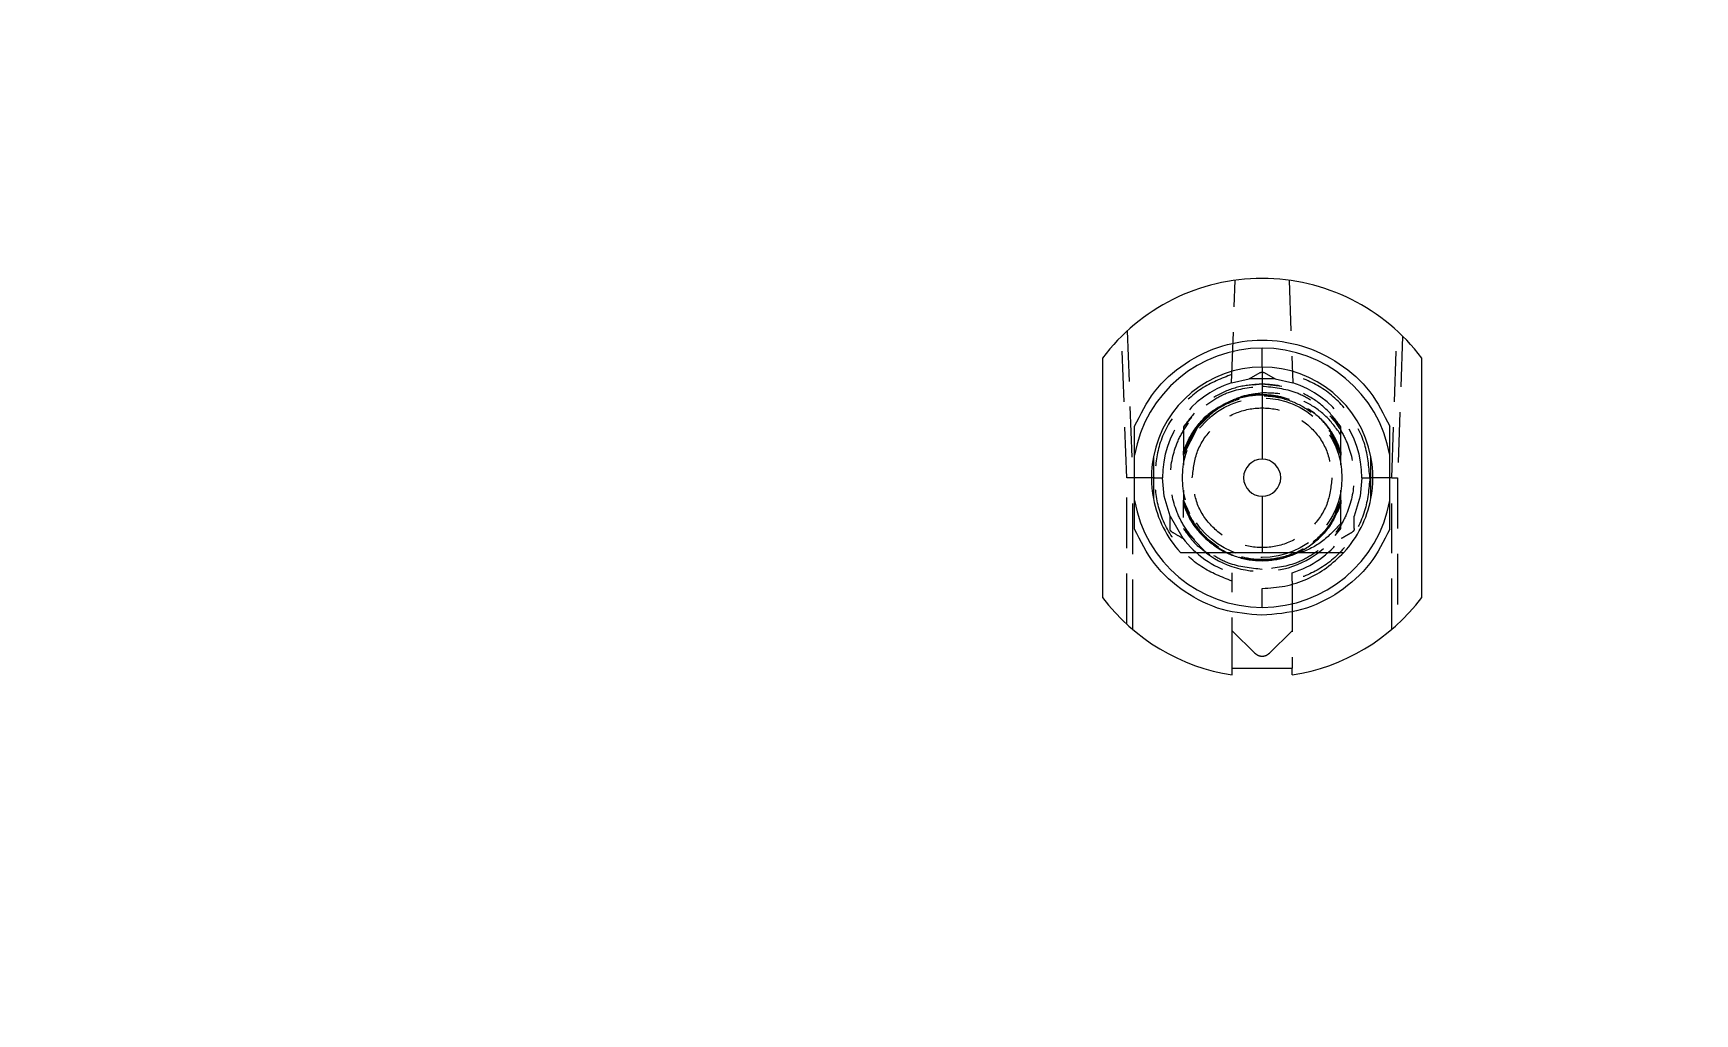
# Model space of a CAD drawing. Header units: millimetres. Extents: x -64 to 530, y -86 to 334.
# Drawn here: x 318.38 to 360.02, y 79.54 to 104.13 of the extents above; entities that cross this region are included whole.
import ezdxf

# ---------------------------------------------------------------- set-up
doc = ezdxf.new("R2010")
doc.units = ezdxf.units.MM
doc.header["$PDSIZE"] = -1
doc.linetypes.add('HIDDEN', pattern=[1.905, 1.27, -0.635])
doc.dimstyles.new('ISO-25', dxfattribs={"dimtxt": 2.5, "dimasz": 2.5, "dimexe": 1.25, "dimexo": 0.625, "dimtad": 1, "dimtxsty": 'Standard', "dimcen": 2.5, "dimadec": 0, "dimazin": 0, "dimtfac": 1, "dimtmove": 0, "dimatfit": 3, "dimfxl": 0, "dimarcsym": 0})

# ---------------------------------------------------------------- blocks, each defined once
blk = doc.blocks.new('*D35')
at = {"color": 0, "lineweight": -2}
for p, q in [((437.684, 297.079), (437.684, 315.579)), ((431.8, 293.079), (437.684, 297.079)), ((431.8, 279.9), (431.8, 293.079))]:
    blk.add_line(p, q, dxfattribs=at)
at = {"layer": 'Defpoints', "color": 0}
for p in [(437.684, 301.079), (431.8, 279.4), (0, 0)]:
    blk.add_point(p, dxfattribs=at)
at = {"color": 0, "insert": (435.434, 308.579), "char_height": 3, "attachment_point": 5, "rotation": 90}
blk.add_mtext('431,80', dxfattribs=at)
blk = doc.blocks.new('*D48')
at = {"color": 0, "lineweight": -2}
for p, q in [((355.301, 295.339), (355.301, 315.339)), ((359.73, 291.339), (355.301, 295.339)), ((359.73, 265.82), (359.73, 291.339))]:
    blk.add_line(p, q, dxfattribs=at)
at = {"layer": 'Defpoints', "color": 0}
for p in [(355.301, 299.339), (359.73, 265.32), (0, 0)]:
    blk.add_point(p, dxfattribs=at)
at = {"color": 0, "insert": (353.051, 307.589), "char_height": 3, "attachment_point": 5, "rotation": 90}
blk.add_mtext('359,73', dxfattribs=at)
blk = doc.blocks.new('*D49')
at = {"color": 0, "lineweight": -2}
for p, q in [((349.375, 265.32), (345.375, 260.541)), ((359.23, 265.32), (349.375, 265.32)), ((345.375, 260.541), (325.375, 260.541))]:
    blk.add_line(p, q, dxfattribs=at)
at = {"layer": 'Defpoints', "color": 0}
for p in [(359.73, 265.32), (341.375, 260.541), (0, 0)]:
    blk.add_point(p, dxfattribs=at)
at = {"color": 0, "insert": (333.125, 262.791), "char_height": 3, "attachment_point": 5}
blk.add_mtext('265,32', dxfattribs=at)
blk = doc.blocks.new('*D50')
at = {"color": 0, "lineweight": -2}
for p, q in [((411.281, 297.743), (411.281, 316.243)), ((415.9, 293.743), (411.281, 297.743)), ((415.9, 279.97), (415.9, 293.743))]:
    blk.add_line(p, q, dxfattribs=at)
at = {"layer": 'Defpoints', "color": 0}
for p in [(411.281, 301.743), (415.9, 279.47), (0, 0)]:
    blk.add_point(p, dxfattribs=at)
at = {"color": 0, "insert": (409.031, 309.243), "char_height": 3, "attachment_point": 5, "rotation": 90}
blk.add_mtext('415,90', dxfattribs=at)
blk = doc.blocks.new('*D51')
at = {"color": 0, "lineweight": -2}
for p, q in [((441.42, 274.4), (445.42, 275.871)), ((445.42, 275.871), (464.92, 275.871)), ((425.95, 274.4), (441.42, 274.4))]:
    blk.add_line(p, q, dxfattribs=at)
at = {"layer": 'Defpoints', "color": 0}
for p in [(449.42, 275.871), (425.45, 274.4), (0, 0)]:
    blk.add_point(p, dxfattribs=at)
at = {"color": 0, "insert": (457.42, 278.121), "char_height": 3, "attachment_point": 5}
blk.add_mtext('274,40', dxfattribs=at)
blk = doc.blocks.new('*D52')
at = {"color": 0, "lineweight": -2}
for p, q in [((423.283, 294.998), (423.283, 314.998)), ((425.45, 290.998), (423.283, 294.998)), ((425.45, 274.9), (425.45, 290.998))]:
    blk.add_line(p, q, dxfattribs=at)
at = {"layer": 'Defpoints', "color": 0}
for p in [(423.283, 298.998), (425.45, 274.4), (0, 0)]:
    blk.add_point(p, dxfattribs=at)
at = {"color": 0, "insert": (421.033, 307.248), "char_height": 3, "attachment_point": 5, "rotation": 90}
blk.add_mtext('425,45', dxfattribs=at)
blk = doc.blocks.new('*D53')
at = {"color": 0, "lineweight": -2}
for p, q in [((425.93, 198.05), (448.265, 198.05)), ((448.265, 198.05), (452.265, 194.721)), ((452.265, 194.721), (470.765, 194.721))]:
    blk.add_line(p, q, dxfattribs=at)
at = {"layer": 'Defpoints', "color": 0}
for p in [(425.43, 198.05), (456.265, 194.721), (0, 0)]:
    blk.add_point(p, dxfattribs=at)
at = {"color": 0, "insert": (463.765, 196.971), "char_height": 3, "attachment_point": 5}
blk.add_mtext('198,05', dxfattribs=at)
blk = doc.blocks.new('*D54')
at = {"color": 0, "lineweight": -2}
for p, q in [((450.176, 169.47), (454.176, 172.471)), ((454.176, 172.471), (473.176, 172.471)), ((430.3, 169.47), (450.176, 169.47))]:
    blk.add_line(p, q, dxfattribs=at)
at = {"layer": 'Defpoints', "color": 0}
for p in [(458.176, 172.471), (429.8, 169.47), (0, 0)]:
    blk.add_point(p, dxfattribs=at)
at = {"color": 0, "insert": (465.926, 174.721), "char_height": 3, "attachment_point": 5}
blk.add_mtext('169,47', dxfattribs=at)
blk = doc.blocks.new('*D55')
at = {"color": 0, "lineweight": -2}
for p, q in [((449.852, 133.05), (453.852, 136.405)), ((453.852, 136.405), (472.352, 136.405)), ((425.93, 133.05), (449.852, 133.05))]:
    blk.add_line(p, q, dxfattribs=at)
at = {"layer": 'Defpoints', "color": 0}
for p in [(457.852, 136.405), (425.43, 133.05), (0, 0)]:
    blk.add_point(p, dxfattribs=at)
at = {"color": 0, "insert": (465.352, 138.655), "char_height": 3, "attachment_point": 5}
blk.add_mtext('133,05', dxfattribs=at)
blk = doc.blocks.new('*D56')
at = {"color": 0, "lineweight": -2}
for p, q in [((437.803, 215.414), (437.803, 235.414)), ((425.43, 211.414), (437.803, 215.414)), ((425.43, 198.55), (425.43, 211.414))]:
    blk.add_line(p, q, dxfattribs=at)
at = {"layer": 'Defpoints', "color": 0}
for p in [(437.803, 219.414), (425.43, 198.05), (0, 0)]:
    blk.add_point(p, dxfattribs=at)
at = {"color": 0, "insert": (435.553, 227.664), "char_height": 3, "attachment_point": 5, "rotation": 90}
blk.add_mtext('425,43', dxfattribs=at)
blk = doc.blocks.new('*D57')
at = {"color": 0, "lineweight": -2}
for p, q in [((428.671, 174.228), (428.671, 193.728)), ((429.8, 173.47), (428.671, 174.228)), ((429.8, 169.97), (429.8, 173.47))]:
    blk.add_line(p, q, dxfattribs=at)
at = {"layer": 'Defpoints', "color": 0}
for p in [(428.671, 178.228), (429.8, 169.47), (0, 0)]:
    blk.add_point(p, dxfattribs=at)
at = {"color": 0, "insert": (426.421, 186.228), "char_height": 3, "attachment_point": 5, "rotation": 90}
blk.add_mtext('429,80', dxfattribs=at)
blk = doc.blocks.new('*D58')
at = {"color": 0, "lineweight": -2}
for p, q in [((423.781, 143.834), (423.781, 163.834)), ((425.43, 139.834), (423.781, 143.834)), ((425.43, 133.55), (425.43, 139.834))]:
    blk.add_line(p, q, dxfattribs=at)
at = {"layer": 'Defpoints', "color": 0}
for p in [(423.781, 147.834), (425.43, 133.05), (0, 0)]:
    blk.add_point(p, dxfattribs=at)
at = {"color": 0, "insert": (421.531, 156.084), "char_height": 3, "attachment_point": 5, "rotation": 90}
blk.add_mtext('425,43', dxfattribs=at)
blk = doc.blocks.new('*D60')
at = {"color": 0, "lineweight": -2}
for p, q in [((421.977, 82.796), (421.977, 102.796)), ((425.43, 78.796), (421.977, 82.796)), ((425.43, 68.55), (425.43, 78.796))]:
    blk.add_line(p, q, dxfattribs=at)
at = {"layer": 'Defpoints', "color": 0}
for p in [(421.977, 86.796), (425.43, 68.05), (0, 0)]:
    blk.add_point(p, dxfattribs=at)
at = {"color": 0, "insert": (419.727, 95.046), "char_height": 3, "attachment_point": 5, "rotation": 90}
blk.add_mtext('425,43', dxfattribs=at)
blk = doc.blocks.new('*D65')
at = {"color": 0, "lineweight": -2}
for p, q in [((432.3, 165.97), (448.401, 165.97)), ((448.401, 165.97), (452.401, 161.133)), ((452.401, 161.133), (471.401, 161.133))]:
    blk.add_line(p, q, dxfattribs=at)
at = {"layer": 'Defpoints', "color": 0}
for p in [(431.8, 165.97), (456.401, 161.133), (0, 0)]:
    blk.add_point(p, dxfattribs=at)
at = {"color": 0, "insert": (464.151, 163.383), "char_height": 3, "attachment_point": 5}
blk.add_mtext('165,97', dxfattribs=at)
blk = doc.blocks.new('*D66')
at = {"color": 0, "lineweight": -2}
for p, q in [((448.405, 172.97), (452.405, 180.55)), ((452.405, 180.55), (471.405, 180.55)), ((432.3, 172.97), (448.405, 172.97))]:
    blk.add_line(p, q, dxfattribs=at)
at = {"layer": 'Defpoints', "color": 0}
for p in [(456.405, 180.55), (431.8, 172.97), (0, 0)]:
    blk.add_point(p, dxfattribs=at)
at = {"color": 0, "insert": (464.155, 182.8), "char_height": 3, "attachment_point": 5}
blk.add_mtext('172,97', dxfattribs=at)
blk = doc.blocks.new('*D77')
at = {"color": 0, "lineweight": -2}
for p, q in [((404.526, 297.682), (404.526, 316.182)), ((412.401, 293.682), (404.526, 297.682)), ((412.401, 279.9), (412.401, 293.682))]:
    blk.add_line(p, q, dxfattribs=at)
at = {"layer": 'Defpoints', "color": 0}
for p in [(404.526, 301.682), (412.401, 279.4), (0, 0)]:
    blk.add_point(p, dxfattribs=at)
at = {"color": 0, "insert": (402.276, 309.182), "char_height": 3, "attachment_point": 5, "rotation": 90}
blk.add_mtext('412,40', dxfattribs=at)
blk = doc.blocks.new('*D78')
at = {"color": 0, "lineweight": -2}
for p, q in [((417.265, 297.291), (417.265, 315.791)), ((419.399, 293.291), (417.265, 297.291)), ((419.399, 279.9), (419.399, 293.291))]:
    blk.add_line(p, q, dxfattribs=at)
at = {"layer": 'Defpoints', "color": 0}
for p in [(417.265, 301.291), (419.399, 279.4), (0, 0)]:
    blk.add_point(p, dxfattribs=at)
at = {"color": 0, "insert": (415.015, 308.791), "char_height": 3, "attachment_point": 5, "rotation": 90}
blk.add_mtext('419,40', dxfattribs=at)
blk = doc.blocks.new('*D79')
at = {"color": 0, "lineweight": -2}
for p, q in [((327.667, 198.05), (331.667, 199.196)), ((331.667, 199.196), (350.167, 199.196)), ((321.16, 198.05), (327.667, 198.05))]:
    blk.add_line(p, q, dxfattribs=at)
at = {"layer": 'Defpoints', "color": 0}
for p in [(335.667, 199.196), (320.66, 198.05), (0, 0)]:
    blk.add_point(p, dxfattribs=at)
at = {"color": 0, "insert": (343.167, 201.446), "char_height": 3, "attachment_point": 5}
blk.add_mtext('198,05', dxfattribs=at)
blk = doc.blocks.new('*D80')
at = {"color": 0, "lineweight": -2}
for p, q in [((320.66, 197.55), (320.66, 191.803)), ((320.66, 191.803), (322.808, 187.803)), ((322.808, 187.803), (322.808, 168.303))]:
    blk.add_line(p, q, dxfattribs=at)
at = {"layer": 'Defpoints', "color": 0}
for p in [(320.66, 198.05), (322.808, 183.803), (0, 0)]:
    blk.add_point(p, dxfattribs=at)
at = {"color": 0, "insert": (320.558, 175.803), "char_height": 3, "attachment_point": 5, "rotation": 90}
blk.add_mtext('320,66', dxfattribs=at)
blk = doc.blocks.new('*D93')
at = {"color": 0, "lineweight": -2}
for p, q in [((321.16, 133.05), (324.942, 133.05)), ((324.942, 133.05), (328.942, 128.791)), ((328.942, 128.791), (347.442, 128.791))]:
    blk.add_line(p, q, dxfattribs=at)
at = {"layer": 'Defpoints', "color": 0}
for p in [(320.66, 133.05), (332.942, 128.791), (0, 0)]:
    blk.add_point(p, dxfattribs=at)
at = {"color": 0, "insert": (340.442, 131.041), "char_height": 3, "attachment_point": 5}
blk.add_mtext('133,05', dxfattribs=at)
blk = doc.blocks.new('*D97')
at = {"color": 0, "lineweight": -2}
for p, q in [((320.66, 132.55), (320.66, 109.118)), ((320.66, 109.118), (316.635, 105.118)), ((316.635, 105.118), (316.635, 85.618))]:
    blk.add_line(p, q, dxfattribs=at)
at = {"layer": 'Defpoints', "color": 0}
for p in [(320.66, 133.05), (316.635, 101.118), (0, 0)]:
    blk.add_point(p, dxfattribs=at)
at = {"color": 0, "insert": (314.385, 93.118), "char_height": 3, "attachment_point": 5, "rotation": 90}
blk.add_mtext('320,66', dxfattribs=at)
blk = doc.blocks.new('*D115')
at = {"color": 0, "lineweight": -2}
for p, q in [((394.742, 126.405), (451.08, 126.405)), ((451.08, 126.405), (455.08, 122.21)), ((455.08, 122.21), (473.58, 122.21))]:
    blk.add_line(p, q, dxfattribs=at)
at = {"layer": 'Defpoints', "color": 0}
for p in [(394.242, 126.405), (459.08, 122.21), (0, 0)]:
    blk.add_point(p, dxfattribs=at)
at = {"color": 0, "insert": (466.58, 124.46), "char_height": 3, "attachment_point": 5}
blk.add_mtext('126,40', dxfattribs=at)
blk = doc.blocks.new('*D116')
at = {"color": 0, "lineweight": -2}
for p, q in [((394.242, 125.905), (394.242, 119.629)), ((394.242, 119.629), (388.615, 115.629)), ((388.615, 115.629), (388.615, 95.629))]:
    blk.add_line(p, q, dxfattribs=at)
at = {"layer": 'Defpoints', "color": 0}
for p in [(394.242, 126.405), (388.615, 111.629), (0, 0)]:
    blk.add_point(p, dxfattribs=at)
at = {"color": 0, "insert": (386.365, 103.379), "char_height": 3, "attachment_point": 5, "rotation": 90}
blk.add_mtext('394,24', dxfattribs=at)
blk = doc.blocks.new('*D117')
at = {"color": 0, "lineweight": -2}
for p, q in [((384.771, 191.225), (380.771, 186.707)), ((393.742, 191.225), (384.771, 191.225)), ((380.771, 186.707), (362.771, 186.707))]:
    blk.add_line(p, q, dxfattribs=at)
at = {"layer": 'Defpoints', "color": 0}
for p in [(394.242, 191.225), (376.771, 186.707), (0, 0)]:
    blk.add_point(p, dxfattribs=at)
at = {"color": 0, "insert": (369.521, 188.957), "char_height": 3, "attachment_point": 5}
blk.add_mtext('191,23', dxfattribs=at)
blk = doc.blocks.new('*D118')
at = {"color": 0, "lineweight": -2}
for p, q in [((389.587, 199.576), (389.587, 219.576)), ((394.242, 195.576), (389.587, 199.576)), ((394.242, 191.725), (394.242, 195.576))]:
    blk.add_line(p, q, dxfattribs=at)
at = {"layer": 'Defpoints', "color": 0}
for p in [(389.587, 203.576), (394.242, 191.225), (0, 0)]:
    blk.add_point(p, dxfattribs=at)
at = {"color": 0, "insert": (387.337, 211.826), "char_height": 3, "attachment_point": 5, "rotation": 90}
blk.add_mtext('394,24', dxfattribs=at)
blk = doc.blocks.new('*D119')
at = {"color": 0, "lineweight": -2}
for p, q in [((393.843, 235.159), (393.843, 254.159)), ((396, 231.159), (393.843, 235.159)), ((396, 225.095), (396, 231.159))]:
    blk.add_line(p, q, dxfattribs=at)
at = {"layer": 'Defpoints', "color": 0}
for p in [(393.843, 239.159), (396, 224.595), (0, 0)]:
    blk.add_point(p, dxfattribs=at)
at = {"color": 0, "insert": (391.593, 246.909), "char_height": 3, "attachment_point": 5, "rotation": 90}
blk.add_mtext('396,00', dxfattribs=at)
blk = doc.blocks.new('*D120')
at = {"color": 0, "lineweight": -2}
for p, q in [((372.602, 236.309), (372.602, 255.809)), ((373.5, 232.309), (372.602, 236.309)), ((373.5, 225.095), (373.5, 232.309))]:
    blk.add_line(p, q, dxfattribs=at)
at = {"layer": 'Defpoints', "color": 0}
for p in [(372.602, 240.309), (373.5, 224.595), (0, 0)]:
    blk.add_point(p, dxfattribs=at)
at = {"color": 0, "insert": (370.352, 248.309), "char_height": 3, "attachment_point": 5, "rotation": 90}
blk.add_mtext('373,50', dxfattribs=at)
blk = doc.blocks.new('*D121')
at = {"color": 0, "lineweight": -2}
for p, q in [((345.579, 237.414), (345.579, 256.414)), ((349.175, 233.414), (345.579, 237.414)), ((349.175, 225.095), (349.175, 233.414))]:
    blk.add_line(p, q, dxfattribs=at)
at = {"layer": 'Defpoints', "color": 0}
for p in [(345.579, 241.414), (349.175, 224.595), (0, 0)]:
    blk.add_point(p, dxfattribs=at)
at = {"color": 0, "insert": (343.329, 249.164), "char_height": 3, "attachment_point": 5, "rotation": 90}
blk.add_mtext('349,18', dxfattribs=at)
blk = doc.blocks.new('*D122')
at = {"color": 0, "lineweight": -2}
for p, q in [((325.674, 236.995), (325.674, 256.995)), ((328.855, 232.995), (325.674, 236.995)), ((328.855, 225.095), (328.855, 232.995))]:
    blk.add_line(p, q, dxfattribs=at)
at = {"layer": 'Defpoints', "color": 0}
for p in [(325.674, 240.995), (328.855, 224.595), (0, 0)]:
    blk.add_point(p, dxfattribs=at)
at = {"color": 0, "insert": (323.424, 249.245), "char_height": 3, "attachment_point": 5, "rotation": 90}
blk.add_mtext('328,86', dxfattribs=at)
blk = doc.blocks.new('*D142')
at = {"color": 0, "lineweight": -2}
for p, q in [((401.115, 224.595), (405.115, 228.426)), ((405.115, 228.426), (425.115, 228.426)), ((396.5, 224.595), (401.115, 224.595))]:
    blk.add_line(p, q, dxfattribs=at)
at = {"layer": 'Defpoints', "color": 0}
for p in [(409.115, 228.426), (396, 224.595), (0, 0)]:
    blk.add_point(p, dxfattribs=at)
at = {"color": 0, "insert": (417.365, 230.676), "char_height": 3, "attachment_point": 5}
blk.add_mtext('224,59', dxfattribs=at)

msp = doc.modelspace()

# ---------------------------------------------------------------- linework, layer by layer
at = {"color": 7, "linetype": 'HIDDEN', "lineweight": 0}
for p, q in [((348.41, 95.365), (348.5, 97.939)), ((349.85, 97.939), (349.94, 95.365)), ((345.796, 96.671), (345.925, 92.985)), ((352.425, 92.985), (352.554, 96.671)), ((345.781, 92.985), (345.657, 96.537)), ((352.693, 96.537), (352.569, 92.985)), ((348.41, 95.365), (348.852, 95.464)), ((348.852, 95.464), (349.125, 95.622)), ((349.498, 95.464), (348.852, 95.464)), ((349.225, 95.622), (349.498, 95.464)), ((349.498, 95.464), (349.94, 95.365)), ((349.175, 95.335), (348.952, 95.307)), ((349.664, 95.274), (349.175, 95.335)), ((351.15, 94.259), (350.921, 94.532)), ((347.406, 94.504), (347.2, 94.259)), ((347.2, 94.259), (347.2, 93.636)), ((347.2, 93.551), (347.561, 94.256)), ((347.464, 94.15), (347.2, 93.636)), ((350.886, 94.148), (351.15, 93.636)), ((351.15, 93.636), (350.887, 94.148)), ((350.888, 94.108), (351.15, 93.551)), ((350.888, 94.108), (351.15, 93.551)), ((351.15, 93.636), (351.15, 94.259)), ((347.43, 94.083), (347.2, 93.636)), ((347.2, 93.551), (347.451, 94.083)), ((347.2, 93.636), (347.43, 94.083)), ((347.2, 93.551), (347.451, 94.083)), ((351.15, 93.3), (351.15, 94.058)), ((346.45, 93.509), (346.45, 93.509)), ((347.2, 93.551), (347.2, 93.3)), ((345.925, 92.985), (345.781, 92.985)), ((345.781, 89.314), (345.781, 92.985)), ((346.475, 92.985), (345.925, 92.985)), ((346.475, 92.985), (346.675, 92.985)), ((351.675, 92.985), (351.875, 92.985)), ((352.425, 92.985), (351.875, 92.985)), ((352.425, 92.985), (352.569, 92.985)), ((352.569, 92.985), (352.569, 89.314)), ((347.2, 92.67), (347.2, 92.419)), ((351.15, 91.711), (351.15, 92.67)), ((345.925, 92.335), (345.925, 89.185)), ((346.867, 92.025), (347.19, 91.466)), ((347.36, 92.08), (347.2, 92.419)), ((347.2, 91.984), (347.2, 92.334)), ((347.494, 91.762), (347.2, 92.334)), ((347.494, 91.762), (347.2, 92.334)), ((347.2, 92.334), (347.324, 92.093)), ((350.988, 92.019), (351.15, 92.334)), ((351.15, 92.419), (351.002, 92.106)), ((351.15, 91.984), (351.15, 92.334)), ((352.425, 89.185), (352.425, 92.335)), ((347.777, 91.096), (347.2, 91.711)), ((351.001, 91.533), (351.15, 91.711)), ((348.425, 88.21), (348.425, 90.391)), ((349.925, 90.391), (349.925, 88.21)), ((348.998, 88.577), (348.425, 89.15)), ((349.925, 89.15), (349.352, 88.577))]:
    msp.add_line(p, q, dxfattribs=at)
at = {"color": 7, "linetype": 'Continuous', "lineweight": 15}
for p, q in [((349.175, 95.76), (349.175, 96.235)), ((345.175, 95.985), (345.175, 89.985)), ((353.175, 89.985), (353.175, 95.985)), ((349.175, 95.76), (349.175, 93.45)), ((349.175, 92.52), (349.175, 91.11)), ((349.175, 89.735), (349.175, 90.21)), ((348.425, 88.21), (349.925, 88.21)), ((348.425, 88.042), (348.425, 88.21)), ((349.925, 88.042), (349.925, 88.21))]:
    msp.add_line(p, q, dxfattribs=at)
at = {"color": 7, "linetype": 'HIDDEN', "lineweight": 0, "flags": 128}
for points in [[(350.202, 94.764), (350.202, 94.764)], [(347.2, 94.259), (347.2, 94.259)], [(351.15, 94.259), (351.15, 94.259)], [(351.15, 94.259), (351.15, 94.259)], [(351.15, 94.259), (351.15, 94.259)], [(351.15, 94.259), (351.15, 94.259)], [(351.15, 94.259), (351.15, 94.259)], [(351.15, 94.259), (351.15, 94.259)], [(351.15, 94.259), (351.15, 94.259)], [(350.954, 94.012), (350.954, 94.012)], [(347.2, 93.551), (347.2, 93.551)], [(347.2, 93.551), (347.2, 93.551)], [(347.2, 93.551), (347.2, 93.551)], [(347.2, 93.551), (347.2, 93.551)], [(347.2, 93.551), (347.2, 93.551)], [(347.2, 93.551), (347.2, 93.551)], [(347.2, 93.551), (347.2, 93.551)], [(347.2, 93.551), (347.2, 93.551)], [(351.15, 93.3), (351.15, 93.3)], [(346.867, 92.025), (346.719, 92.519), (346.675, 92.985)], [(351.675, 92.985), (351.631, 92.519), (351.483, 92.025)], [(351.15, 92.67), (351.15, 92.67)], [(347.2, 92.419), (347.2, 92.419)], [(347.2, 92.419), (347.2, 92.419)], [(347.2, 92.419), (347.2, 92.419)], [(347.2, 92.419), (347.2, 92.419)], [(347.2, 92.419), (347.2, 92.419)], [(347.2, 91.711), (347.2, 91.711)], [(351.15, 91.711), (351.15, 91.711)], [(351.15, 91.711), (351.15, 91.711)], [(351.15, 91.711), (351.15, 91.711)], [(351.15, 91.711), (351.15, 91.711)], [(351.15, 91.711), (351.15, 91.711)], [(351.15, 91.711), (351.15, 91.711)], [(351.15, 91.711), (351.15, 91.711)], [(351.15, 91.711), (351.15, 91.711)], [(349.951, 91.056), (349.922, 91.052), (349.914, 91.052), (349.912, 91.052), (349.911, 91.053), (349.911, 91.053), (349.911, 91.053), (349.911, 91.053), (349.911, 91.053), (349.911, 91.053), (349.911, 91.053), (349.911, 91.053), (349.911, 91.053), (349.911, 91.052), (349.911, 91.052), (349.911, 91.052), (349.911, 91.052), (349.911, 91.052), (349.911, 91.052), (349.911, 91.052), (349.911, 91.053), (349.911, 91.053), (349.911, 91.053), (349.911, 91.053), (349.911, 91.053), (349.911, 91.053), (349.911, 91.053), (349.911, 91.053), (349.911, 91.053), (349.911, 91.054), (349.911, 91.054), (349.914, 91.057), (350.044, 91.121), (350.207, 91.208)]]:
    msp.add_lwpolyline(points, dxfattribs=at)
at = {"color": 7, "linetype": 'HIDDEN', "lineweight": 0}
msp.add_circle((349.175, 92.985), 2, dxfattribs=at)
at = {"color": 7, "linetype": 'Continuous', "lineweight": 15}
for radius, start, end in [(5, 36.8699, 143.1301), (3.25, 90, 169.9367), (3.25, 10.0633, 90), (2.775, 90, 169.1071), (2.775, 10.8929, 90), (2.775, 169.1068, 190.8929), (0.465, 90, 270), (0.465, 270, 90), (2.775, 349.1067, 10.8938), (2.775, 190.8932, 222.5066), (2.775, 317.4934, 349.1071), (3.25, 190.0633, 270), (3.25, 270, 349.9367), (5, 216.8699, 261.3731), (5, 278.6269, 323.1301)]:
    msp.add_arc((349.175, 92.985), radius, start, end, dxfattribs=at)
at = {"color": 7, "linetype": 'HIDDEN', "lineweight": 0}
for radius, start, end in [(2.5, 107.8157, 180), (2.5, 0, 72.1843), (2.35, 233.5058, 327.1851), (2.5, 217.4202, 252.5424), (2.5, 287.4576, 322.5798)]:
    msp.add_arc((349.175, 92.985), radius, start, end, dxfattribs=at)
at = {"color": 7, "linetype": 'Continuous', "lineweight": 15}
for points, knots in [([(345.975, 94.274), (346.126, 94.573), (346.435, 95.185), (347.218, 95.887), (348.158, 96.336), (349.175, 96.484), (350.192, 96.336), (351.132, 95.887), (351.915, 95.185), (352.224, 94.573), (352.375, 94.274)], [0, 0, 0, 0, 0.122204, 0.25, 0.377796, 0.500001, 0.622203, 0.750001, 0.877797, 1, 1, 1, 1]), ([(345.975, 93.553), (345.975, 93.553), (345.975, 93.555), (345.975, 93.566), (345.975, 93.61), (345.975, 93.806), (345.975, 94.04), (345.975, 94.236), (345.975, 94.274)], [0, 0, 0, 0, 0.01693, 0.039302, 0.081695, 0.236196, 0.852155, 1, 1, 1, 1]), ([(352.375, 93.553), (352.375, 93.553), (352.375, 93.555), (352.375, 93.566), (352.375, 93.61), (352.375, 93.806), (352.375, 94.04), (352.375, 94.236), (352.375, 94.274)], [0, 0, 0, 0, 0.01693, 0.039302, 0.081695, 0.236196, 0.852155, 1, 1, 1, 1]), ([(345.975, 92.417), (345.975, 92.593), (345.975, 92.945), (345.975, 93.339), (345.975, 93.531), (345.975, 93.553)], [0, 0, 0, 0, 0.469099, 0.939612, 1, 1, 1, 1]), ([(346.45, 93.509), (346.45, 93.219), (346.45, 92.866), (346.45, 92.522), (346.45, 92.461)], [0, 0, 0, 0, 0.821487, 1, 1, 1, 1]), ([(351.9, 92.461), (351.9, 92.751), (351.9, 93.104), (351.9, 93.448), (351.9, 93.509)], [0, 0, 0, 0, 0.821496, 1, 1, 1, 1]), ([(352.375, 92.417), (352.375, 92.593), (352.375, 92.945), (352.375, 93.339), (352.375, 93.531), (352.375, 93.553)], [0, 0, 0, 0, 0.469099, 0.939612, 1, 1, 1, 1]), ([(345.975, 91.696), (345.975, 91.83), (345.975, 92.004), (345.975, 92.198), (345.975, 92.279), (345.975, 92.333), (345.975, 92.372), (345.975, 92.399), (345.975, 92.413), (345.975, 92.417), (345.975, 92.417), (345.975, 92.417)], [0, 0, 0, 0, 0.52193, 0.674705, 0.779635, 0.851732, 0.901667, 0.954565, 0.975882, 0.993094, 1, 1, 1, 1]), ([(352.375, 91.696), (352.375, 91.83), (352.375, 92.004), (352.375, 92.198), (352.375, 92.279), (352.375, 92.333), (352.375, 92.372), (352.375, 92.399), (352.375, 92.413), (352.375, 92.417), (352.375, 92.417), (352.375, 92.417)], [0, 0, 0, 0, 0.52193, 0.674705, 0.779635, 0.851732, 0.901667, 0.954565, 0.975882, 0.993094, 1, 1, 1, 1]), ([(349.169, 89.535), (348.835, 89.564), (348.153, 89.622), (347.216, 90.088), (346.434, 90.785), (346.126, 91.397), (345.975, 91.696)], [0, 0, 0, 0, 0.244423, 0.5, 0.755575, 1, 1, 1, 1]), ([(352.375, 91.696), (352.224, 91.396), (351.915, 90.783), (351.13, 90.085), (350.188, 89.619), (349.504, 89.563), (349.169, 89.535)], [0, 0, 0, 0, 0.244391, 0.499999, 0.755608, 1, 1, 1, 1]), ([(347.129, 91.11), (347.567, 91.11), (348.17, 91.11), (348.959, 91.11), (349.175, 91.11)], [0, 0, 0, 0, 0.725759, 1, 1, 1, 1]), ([(349.175, 91.11), (349.37, 91.11), (349.874, 91.11), (350.556, 91.11), (351.005, 91.11), (351.221, 91.11)], [0, 0, 0, 0, 0.246527, 0.63814, 1, 1, 1, 1]), ([(349.175, 90.21), (349.367, 90.221), (349.75, 90.244), (350.299, 90.429), (350.807, 90.709), (351.083, 90.976), (351.221, 91.11)], [0, 0, 0, 0, 0.249998, 0.5, 0.750003, 1, 1, 1, 1])]:
    msp.add_open_spline(points, degree=3, knots=knots, dxfattribs=at)
at = {"color": 7, "linetype": 'HIDDEN', "lineweight": 0}
for points, knots in [([(348.417, 95.577), (348.154, 95.473), (347.613, 95.26), (346.979, 94.631), (346.553, 93.846), (346.501, 93.267), (346.475, 92.985)], [0, 0, 0, 0, 0.243423, 0.499999, 0.756578, 1, 1, 1, 1]), ([(349.125, 95.622), (349.133, 95.625), (349.149, 95.633), (349.175, 95.636), (349.201, 95.633), (349.217, 95.625), (349.225, 95.622)], [0, 0, 0, 0, 0.250051, 0.500066, 0.750081, 1, 1, 1, 1]), ([(351.875, 92.985), (351.849, 93.267), (351.797, 93.846), (351.371, 94.631), (350.737, 95.26), (350.196, 95.473), (349.933, 95.577)], [0, 0, 0, 0, 0.243422, 0.499998, 0.756578, 1, 1, 1, 1]), ([(349.175, 90.685), (348.886, 90.716), (348.439, 90.764), (347.903, 91.05), (347.538, 91.347), (347.239, 91.713), (346.961, 92.249), (346.819, 92.985), (346.961, 93.721), (347.238, 94.257), (347.537, 94.623), (347.903, 94.92), (348.439, 95.206), (348.886, 95.254), (349.175, 95.285)], [0, 0, 0, 0, 0.119722, 0.184823, 0.25, 0.315102, 0.380278, 0.5, 0.619722, 0.684823, 0.75, 0.815101, 0.880278, 1, 1, 1, 1]), ([(349.175, 95.335), (348.979, 95.321), (348.588, 95.293), (348.04, 95.067), (347.553, 94.729), (347.318, 94.415), (347.2, 94.259)], [0, 0, 0, 0, 0.249998, 0.500003, 0.749999, 1, 1, 1, 1]), ([(347.2, 93.636), (347.287, 93.836), (347.46, 94.236), (347.939, 94.697), (348.523, 94.996), (349.175, 95.099), (349.827, 94.996), (350.411, 94.697), (350.89, 94.236), (351.063, 93.836), (351.15, 93.636)], [0, 0, 0, 0, 0.124999, 0.25, 0.374999, 0.500001, 0.625001, 0.749999, 0.875, 1, 1, 1, 1]), ([(347.561, 94.256), (347.689, 94.395), (347.945, 94.671), (348.454, 94.935), (349.008, 95.059), (349.576, 95.026), (350.115, 94.841), (350.58, 94.517), (350.951, 94.081), (351.084, 93.727), (351.15, 93.551)], [0, 0, 0, 0, 0.124999, 0.250001, 0.375, 0.500001, 0.625002, 0.750001, 0.875001, 1, 1, 1, 1]), ([(348.27, 94.857), (348.413, 94.925), (348.7, 95.062), (349.016, 95.097), (349.175, 95.114)], [0, 0, 0, 0, 0.497069, 1, 1, 1, 1]), ([(351.15, 93.636), (351.095, 93.773), (350.986, 94.048), (350.716, 94.404), (350.382, 94.698), (349.993, 94.914), (349.567, 95.043), (349.124, 95.079), (348.681, 95.025), (348.407, 94.913), (348.27, 94.857)], [0, 0, 0, 0, 0.125001, 0.25, 0.375, 0.499999, 0.624999, 0.749998, 0.875, 1, 1, 1, 1]), ([(351.15, 94.259), (351.032, 94.415), (350.797, 94.729), (350.31, 95.067), (349.762, 95.293), (349.371, 95.321), (349.175, 95.335)], [0, 0, 0, 0, 0.250001, 0.500002, 0.750001, 1, 1, 1, 1]), ([(349.175, 95.285), (349.464, 95.254), (349.911, 95.206), (350.447, 94.92), (350.812, 94.623), (351.111, 94.257), (351.389, 93.721), (351.531, 92.985), (351.389, 92.249), (351.112, 91.713), (350.813, 91.347), (350.447, 91.05), (349.911, 90.764), (349.464, 90.716), (349.175, 90.685)], [0, 0, 0, 0, 0.11972, 0.184823, 0.25, 0.315102, 0.380278, 0.5, 0.619721, 0.684823, 0.75, 0.815103, 0.88028, 1, 1, 1, 1]), ([(351.15, 94.058), (351.033, 94.221), (350.8, 94.544), (350.307, 94.885), (349.756, 95.099), (349.368, 95.109), (349.175, 95.114)], [0, 0, 0, 0, 0.255054, 0.506741, 0.755052, 1, 1, 1, 1]), ([(348.458, 94.925), (348.285, 94.849), (347.913, 94.687), (347.461, 94.233), (347.287, 93.835), (347.2, 93.636)], [0, 0, 0, 0, 0.302545, 0.651272, 1, 1, 1, 1]), ([(347.2, 93.636), (347.287, 93.835), (347.461, 94.233), (347.913, 94.687), (348.285, 94.849), (348.458, 94.925)], [0, 0, 0, 0, 0.348693, 0.697389, 1, 1, 1, 1]), ([(347.2, 93.551), (347.278, 93.761), (347.421, 94.147), (347.725, 94.422), (347.864, 94.548)], [0, 0, 0, 0, 0.544499, 1, 1, 1, 1]), ([(347.2, 93.636), (347.283, 93.84), (347.422, 94.184), (347.7, 94.428), (347.813, 94.528)], [0, 0, 0, 0, 0.592112, 1, 1, 1, 1]), ([(347.425, 92.985), (347.451, 93.214), (347.504, 93.672), (347.909, 94.255), (348.487, 94.644), (349.175, 94.781), (349.863, 94.644), (350.441, 94.255), (350.846, 93.672), (350.899, 93.214), (350.925, 92.985)], [0, 0, 0, 0, 0.125, 0.25, 0.374999, 0.5, 0.624999, 0.75, 0.875, 1, 1, 1, 1]), ([(348.27, 94.857), (348.136, 94.775), (347.869, 94.611), (347.664, 94.374), (347.561, 94.256)], [0, 0, 0, 0, 0.502472, 1, 1, 1, 1]), ([(347.2, 93.551), (347.2, 93.551), (347.2, 93.552), (347.2, 93.559), (347.2, 93.586), (347.2, 93.614), (347.2, 93.636)], [0, 0, 0, 0, 0.06887, 0.145419, 0.34492, 1, 1, 1, 1]), ([(347.2, 93.551), (347.2, 93.551), (347.2, 93.552), (347.2, 93.559), (347.2, 93.586), (347.2, 93.614), (347.2, 93.636)], [0, 0, 0, 0, 0.068944, 0.145586, 0.345161, 1, 1, 1, 1]), ([(351.15, 93.636), (351.15, 93.614), (351.15, 93.586), (351.15, 93.559), (351.15, 93.552), (351.15, 93.551), (351.15, 93.551)], [0, 0, 0, 0, 0.659304, 0.855252, 0.930498, 1, 1, 1, 1]), ([(351.15, 93.636), (351.15, 93.614), (351.15, 93.586), (351.15, 93.559), (351.15, 93.552), (351.15, 93.551), (351.15, 93.551)], [0, 0, 0, 0, 0.659579, 0.855417, 0.930573, 1, 1, 1, 1]), ([(348.425, 90.391), (348.161, 90.495), (347.618, 90.707), (346.982, 91.336), (346.554, 92.122), (346.501, 92.702), (346.475, 92.985)], [0, 0, 0, 0, 0.243391, 0.499998, 0.756608, 1, 1, 1, 1]), ([(350.925, 92.985), (350.899, 92.756), (350.846, 92.298), (350.441, 91.715), (349.863, 91.326), (349.175, 91.189), (348.487, 91.326), (347.909, 91.715), (347.504, 92.298), (347.451, 92.756), (347.425, 92.985)], [0, 0, 0, 0, 0.125, 0.25, 0.375001, 0.5, 0.625001, 0.75, 0.875, 1, 1, 1, 1]), ([(351.875, 92.985), (351.849, 92.702), (351.796, 92.122), (351.368, 91.336), (350.732, 90.707), (350.189, 90.495), (349.925, 90.391)], [0, 0, 0, 0, 0.243392, 0.499999, 0.756606, 1, 1, 1, 1]), ([(346.867, 91.71), (346.867, 91.792), (346.867, 91.9), (346.867, 91.997), (346.867, 92.022), (346.867, 92.024), (346.867, 92.025)], [0, 0, 0, 0, 0.638716, 0.843746, 0.925, 1, 1, 1, 1]), ([(347.2, 92.334), (347.2, 92.356), (347.2, 92.384), (347.2, 92.411), (347.2, 92.418), (347.2, 92.419), (347.2, 92.419)], [0, 0, 0, 0, 0.659484, 0.855327, 0.930517, 1, 1, 1, 1]), ([(347.2, 92.419), (347.248, 92.28), (347.345, 92.001), (347.524, 91.767), (347.613, 91.65)], [0, 0, 0, 0, 0.500002, 1, 1, 1, 1]), ([(351.15, 92.419), (351.069, 92.212), (350.907, 91.798), (350.431, 91.316), (349.839, 91.002), (349.175, 90.895), (348.511, 91.002), (347.919, 91.316), (347.443, 91.798), (347.281, 92.212), (347.2, 92.419)], [0, 0, 0, 0, 0.125001, 0.25, 0.375, 0.5, 0.624999, 0.75, 0.875, 1, 1, 1, 1]), ([(351.15, 92.419), (351.069, 92.212), (350.907, 91.798), (350.431, 91.316), (349.839, 91.002), (349.175, 90.895), (348.511, 91.002), (347.919, 91.316), (347.443, 91.798), (347.281, 92.212), (347.2, 92.419)], [0, 0, 0, 0, 0.124999, 0.249999, 0.375001, 0.499999, 0.625001, 0.75, 0.875, 1, 1, 1, 1]), ([(351.15, 92.419), (351.069, 92.212), (350.907, 91.798), (350.431, 91.316), (349.839, 91.002), (349.175, 90.895), (348.511, 91.002), (347.919, 91.316), (347.443, 91.798), (347.281, 92.212), (347.2, 92.419)], [0, 0, 0, 0, 0.125, 0.25, 0.375001, 0.5, 0.625001, 0.75, 0.875, 1, 1, 1, 1]), ([(347.938, 91.313), (347.776, 91.455), (347.45, 91.738), (347.283, 92.135), (347.2, 92.334)], [0, 0, 0, 0, 0.499999, 1, 1, 1, 1]), ([(347.714, 91.541), (347.637, 91.61), (347.399, 91.825), (347.28, 92.128), (347.2, 92.334)], [0, 0, 0, 0, 0.321279, 1, 1, 1, 1]), ([(347.2, 92.334), (347.287, 92.134), (347.46, 91.734), (347.939, 91.273), (348.523, 90.974), (349.175, 90.871), (349.827, 90.974), (350.412, 91.273), (350.89, 91.734), (351.063, 92.134), (351.15, 92.334)], [0, 0, 0, 0, 0.125, 0.250001, 0.374999, 0.500001, 0.625, 0.75, 0.874999, 1, 1, 1, 1]), ([(351.15, 92.334), (351.063, 92.134), (350.89, 91.734), (350.411, 91.273), (349.827, 90.974), (349.174, 90.871), (348.526, 90.976), (347.944, 91.257), (347.667, 91.57), (347.535, 91.72)], [0, 0, 0, 0, 0.144564, 0.289127, 0.433691, 0.578253, 0.722815, 0.86738, 1, 1, 1, 1]), ([(351.15, 92.334), (351.063, 92.134), (350.89, 91.734), (350.411, 91.273), (349.827, 90.974), (349.174, 90.87), (348.527, 90.977), (347.984, 91.232), (347.737, 91.507), (347.635, 91.62)], [0, 0, 0, 0, 0.149288, 0.298575, 0.447864, 0.59715, 0.746437, 0.895726, 1, 1, 1, 1]), ([(347.645, 91.61), (347.744, 91.5), (347.988, 91.23), (348.528, 90.977), (349.174, 90.87), (349.827, 90.974), (350.411, 91.273), (350.89, 91.734), (351.063, 92.134), (351.15, 92.334)], [0, 0, 0, 0, 0.101379, 0.251148, 0.40092, 0.550691, 0.700459, 0.85023, 1, 1, 1, 1]), ([(351.15, 92.334), (351.063, 92.134), (350.89, 91.734), (350.411, 91.273), (349.827, 90.974), (349.174, 90.87), (348.528, 90.978), (348.015, 91.212), (347.791, 91.457), (347.714, 91.541)], [0, 0, 0, 0, 0.153218, 0.306435, 0.459653, 0.612872, 0.766091, 0.919308, 1, 1, 1, 1]), ([(347.956, 91.3), (348.144, 91.189), (348.519, 90.967), (349.176, 90.873), (349.826, 90.973), (350.412, 91.273), (350.89, 91.734), (351.063, 92.134), (351.15, 92.334)], [0, 0, 0, 0, 0.166665, 0.333334, 0.499999, 0.666667, 0.833333, 1, 1, 1, 1]), ([(351.15, 92.419), (351.15, 92.419), (351.15, 92.418), (351.15, 92.411), (351.15, 92.384), (351.15, 92.356), (351.15, 92.334)], [0, 0, 0, 0, 0.068912, 0.145474, 0.344947, 1, 1, 1, 1]), ([(351.15, 92.419), (351.15, 92.419), (351.15, 92.418), (351.15, 92.411), (351.15, 92.384), (351.15, 92.356), (351.15, 92.334)], [0, 0, 0, 0, 0.068838, 0.145316, 0.344692, 1, 1, 1, 1]), ([(351.483, 91.71), (351.483, 91.792), (351.483, 91.9), (351.483, 91.997), (351.483, 92.022), (351.483, 92.024), (351.483, 92.025)], [0, 0, 0, 0, 0.638672, 0.84374, 0.924997, 1, 1, 1, 1]), ([(346.917, 91.623), (346.909, 91.628), (346.895, 91.638), (346.879, 91.659), (346.869, 91.684), (346.867, 91.701), (346.867, 91.71)], [0, 0, 0, 0, 0.250783, 0.500031, 0.749192, 1, 1, 1, 1]), ([(346.917, 91.623), (346.988, 91.582), (347.082, 91.528), (347.165, 91.48), (347.186, 91.468), (347.188, 91.466), (347.19, 91.466)], [0, 0, 0, 0, 0.638731, 0.843749, 0.925002, 1, 1, 1, 1]), ([(347.2, 91.711), (347.315, 91.551), (347.5, 91.293), (347.765, 91.12), (347.865, 91.055)], [0, 0, 0, 0, 0.621039, 1, 1, 1, 1]), ([(347.613, 91.65), (347.7, 91.558), (347.801, 91.45), (347.915, 91.346), (347.934, 91.324), (347.938, 91.317), (347.939, 91.315), (347.939, 91.314), (347.938, 91.313), (347.938, 91.313)], [0, 0, 0, 0, 0.805347, 0.945966, 0.982679, 0.99323, 0.996916, 0.998496, 1, 1, 1, 1]), ([(351.15, 91.846), (350.997, 91.679), (350.692, 91.345), (350.239, 91.131), (349.987, 91.065), (349.951, 91.056)], [0, 0, 0, 0, 0.461834, 0.924147, 1, 1, 1, 1]), ([(351.161, 91.466), (351.162, 91.466), (351.164, 91.468), (351.185, 91.48), (351.237, 91.51), (351.324, 91.56), (351.395, 91.601), (351.433, 91.623)], [0, 0, 0, 0, 0.074109, 0.154922, 0.359906, 0.653737, 1, 1, 1, 1]), ([(351.483, 91.71), (351.483, 91.701), (351.481, 91.684), (351.471, 91.659), (351.455, 91.638), (351.441, 91.628), (351.433, 91.623)], [0, 0, 0, 0, 0.250816, 0.500039, 0.749209, 1, 1, 1, 1]), ([(348.425, 90.391), (348.425, 90.419), (348.425, 90.474), (348.425, 90.542), (348.425, 90.591), (348.425, 90.597), (348.425, 90.6)], [0, 0, 0, 0, 0.258105, 0.512601, 0.755595, 1, 1, 1, 1]), ([(349.925, 90.391), (349.925, 90.419), (349.925, 90.474), (349.925, 90.542), (349.925, 90.592), (349.925, 90.597), (349.925, 90.6)], [0, 0, 0, 0, 0.258622, 0.513616, 0.756093, 1, 1, 1, 1]), ([(349.352, 88.577), (349.326, 88.556), (349.274, 88.515), (349.175, 88.498), (349.076, 88.515), (349.024, 88.556), (348.998, 88.577)], [0, 0, 0, 0, 0.250006, 0.499997, 0.750026, 1, 1, 1, 1])]:
    msp.add_open_spline(points, degree=3, knots=knots, dxfattribs=at)

# ---------------------------------------------------------------- dimensions: what is measured, and where the dimension line sits
for feature_location, offset, dtype, picture, middle in [((415.9, 279.47), (-4.619, 22.273), 1, '*D50', (409.031, 309.243)), ((412.401, 279.4), (-7.875, 22.282), 1, '*D77', (402.276, 309.182)), ((419.399, 279.4), (-2.134, 21.891), 1, '*D78', (415.015, 308.791)), ((431.8, 279.4), (5.884, 21.679), 1, '*D35', (435.434, 308.579)), ((359.73, 265.32), (-4.429, 34.019), 1, '*D48', (353.051, 307.589)), ((425.45, 274.4), (-2.167, 24.598), 1, '*D52', (421.033, 307.248)), ((425.45, 274.4), (23.97, 1.471), 0, '*D51', (457.42, 278.121)), ((359.73, 265.32), (-18.355, -4.779), 0, '*D49', (333.125, 262.791)), ((328.855004, 224.594993), (-3.181118, 16.399692), 1, '*D122', (323.423886, 249.244685)), ((349.175004, 224.594993), (-3.596016, 16.818599), 1, '*D121', (343.328988, 249.163592)), ((373.5, 224.595), (-0.898, 15.714), 1, '*D120', (370.352, 248.309)), ((396, 224.595), (-2.157, 14.564), 1, '*D119', (391.593, 246.909)), ((425.43, 198.05), (12.373, 21.364), 1, '*D56', (435.553, 227.664)), ((396, 224.59499), (13.11539, 3.83088), 0, '*D142', (417.3654, 230.67587)), ((394.242, 191.225), (-4.655, 12.351), 1, '*D118', (387.337, 211.826)), ((320.66, 198.05), (15.007, 1.146), 0, '*D79', (343.167, 201.446)), ((425.43, 198.05), (30.835, -3.329), 0, '*D53', (463.765, 196.971)), ((320.66, 198.05), (2.148, -14.247), 1, '*D80', (320.558, 175.803)), ((429.8, 169.47), (-1.129, 8.758), 1, '*D57', (426.421, 186.228)), ((394.242, 191.2254), (-17.4707, -4.5184), 0, '*D117', (369.5213, 188.957)), ((431.8, 172.97), (24.605, 7.58), 0, '*D66', (464.155, 182.8)), ((429.8, 169.47), (28.376, 3.001), 0, '*D54', (465.926, 174.721)), ((431.8, 165.97), (24.601, -4.837), 0, '*D65', (464.151, 163.383)), ((425.43, 133.05), (-1.649, 14.784), 1, '*D58', (421.531, 156.084)), ((425.43, 133.05), (32.422, 3.355), 0, '*D55', (465.352, 138.655)), ((320.66, 133.05), (12.282, -4.259), 0, '*D93', (340.442, 131.041)), ((320.66, 133.05), (-4.025, -31.932), 1, '*D97', (314.385, 93.118)), ((394.242, 126.4046), (64.8376, -4.195), 0, '*D115', (466.5796, 124.4596)), ((394.242, 126.405), (-5.627, -14.776), 1, '*D116', (386.365, 103.379)), ((425.43, 68.05), (-3.453, 18.746), 1, '*D60', (419.727, 95.046))]:
    dim = msp.add_ordinate_dim(feature_location=feature_location, offset=offset, dtype=dtype, origin=(0, 0), dimstyle='ISO-25', override={"dimtxt": 3, "dimasz": 2, "dimexe": 0.5, "dimexo": 0.5, "dimgap": 0.5, "dimzin": 0, "dimadec": 2, "dimtzin": 0})
    dim.commit()
    dim.dimension.update_dxf_attribs({"geometry": picture, "text_midpoint": middle})

doc.saveas('drawing.dxf')
